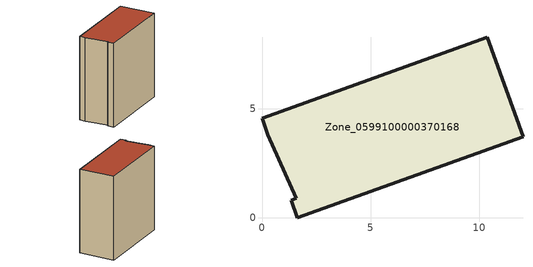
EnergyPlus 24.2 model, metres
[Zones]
Zone_0599100000370168
 floor ground (C_G): 1.57,0.89 0.27,3.81 0,4.57 10.38,8.29 12.02,3.73 1.63,0 1.35,0.81 z0.46
 wall outside (C_F): 1.63,0 12.02,3.73 10.38,8.29 0,4.57 0.27,3.81 1.57,0.89 1.35,0.81 1.63,0 z0.46:12.03
 roof outside (C_R): 0.27,3.81 1.57,0.89 1.35,0.81 1.63,0 12.02,3.73 10.38,8.29 0,4.57 z12.03
[BUILDING]
Pand.0599100000370168: North Axis=0; Terrain=City; Loads Convergence Tolerance Value=0.04; Temperature Convergence Tolerance Value=0.4; Solar Distribution=FullExterior; Maximum Number of Warmup Days=25; Minimum Number of Warmup Days=1
[Site:Location]
Rotterdam.The.Hague.AP_ZH_NLD Design_Conditions: Latitude=51.96; Longitude=4.45; Time Zone=1; Elevation=-4.5
[SITE:GROUNDTEMPERATURE:BUILDINGSURFACE]
18, 18, 18, 18, 18, 18, 18, 18, 18, 18, 18, 18
[MATERIAL] Thermal Absorptance=0.9; Solar Absorptance=0.7; Visible Absorptance=0.7
Name | Roughness | Thickness | Conductivity | Density | Specific Heat
G.TI.1992-2005 | MediumSmooth | 0.15 | 0.06 | 540 | 1210
F.TI.1992-2005 | Rough | 0.3 | 0.12 | 1920 | 840
R.TI.1992-2005 | MediumRough | 0.2 | 0.08 | 1500 | 1000
[CONSTRUCTION]
C_G: G.TI.1992-2005
C_F: F.TI.1992-2005
C_R: R.TI.1992-2005
[ZONE]
Zone_0599100000370168: Type=1; Multiplier=1; Ceiling Height=Autocalculate; Volume=Autocalculate; Floor Area=autocalculate; Part of Total Floor Area=Yes
[ZONEINFILTRATION:DESIGNFLOWRATE]
Infil_Zone_0599100000370168: Zone or ZoneList or Space or SpaceList=Zone_0599100000370168; Schedule=AlwaysOn; Design Flow Rate Calculation Method=Flow/Area; Flow Rate per Floor Area=0.0015; Constant Term Coefficient=1; Temperature Term Coefficient=0; Velocity Term Coefficient=0; Velocity Squared Term Coefficient=0
[HVACTEMPLATE:ZONE:IDEALLOADSAIRSYSTEM]
Zone_0599100000370168: Maximum Heating Supply Air Temperature=50; Minimum Cooling Supply Air Temperature=13; Maximum Heating Supply Air Humidity Ratio=0.0156; Minimum Cooling Supply Air Humidity Ratio=0.0077; Heating Limit=NoLimit; Cooling Limit=NoLimit; Dehumidification Control Type=ConstantSensibleHeatRatio; Cooling Sensible Heat Ratio=0.7; Dehumidification Setpoint=60; Humidification Control Type=None; Humidification Setpoint=30; Outdoor Air Method=None; Outdoor Air Flow Rate per Person=0.00944; Outdoor Air Flow Rate per Zone Floor Area=0; Outdoor Air Flow Rate per Zone=0; Demand Controlled Ventilation Type=None; Outdoor Air Economizer Type=NoEconomizer; Heat Recovery Type=None; Sensible Heat Recovery Effectiveness=0.7; Latent Heat Recovery Effectiveness=0.65
[ZONECONTROL:THERMOSTAT]
ThermostatControl_Zone_0599100000370168: Zone or ZoneList=Zone_0599100000370168; Control Type Schedule=DualSetpointControlType; Control 1=Thermostat_Zone_0599100000370168; Temperature Difference Between Cutout And Setpoint=0
[THERMOSTATSETPOINT:DUALSETPOINT]
Thermostat_Zone_0599100000370168: Heating Setpoint Temperature Schedule=HeatingSetpoint_Zone_0599100000370168; Cooling Setpoint Temperature Schedule=CoolingSetpoint_Zone_0599100000370168
[SCHEDULE:COMPACT]
HeatingSetpoint_Zone_0599100000370168: Through: 12/31, For: AllDays, Until: 24:00, 21
CoolingSetpoint_Zone_0599100000370168: Through: 12/31, For: AllDays, Until: 24:00, 24
DualSetpointControlType: Through: 12/31, For: AllDays, Until: 24:00, 4
AlwaysOn: Through: 12/31, For: AllDays, Until: 24:00, 1
